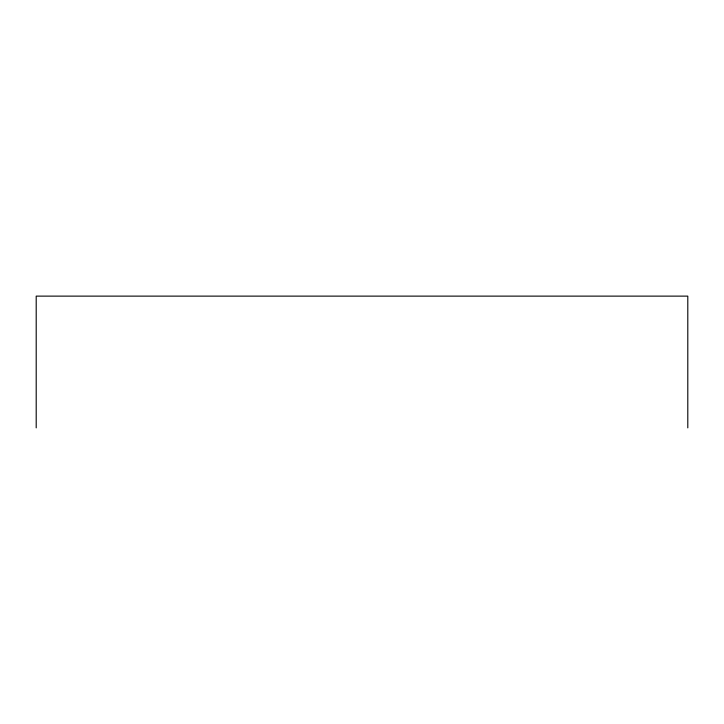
<?xml version="1.0" encoding="UTF-8"?>
<svg xmlns="http://www.w3.org/2000/svg" width="724" height="724" viewBox="0 0 724 724"><rect width="100%" height="100%" fill="white"/><g stroke="black" fill="none" stroke-linecap="round" stroke-linejoin="round"><path stroke-width="1.09" d="M687.8 427.875L687.8 296.125L36.2 296.125L36.2 427.875"/></g></svg>
